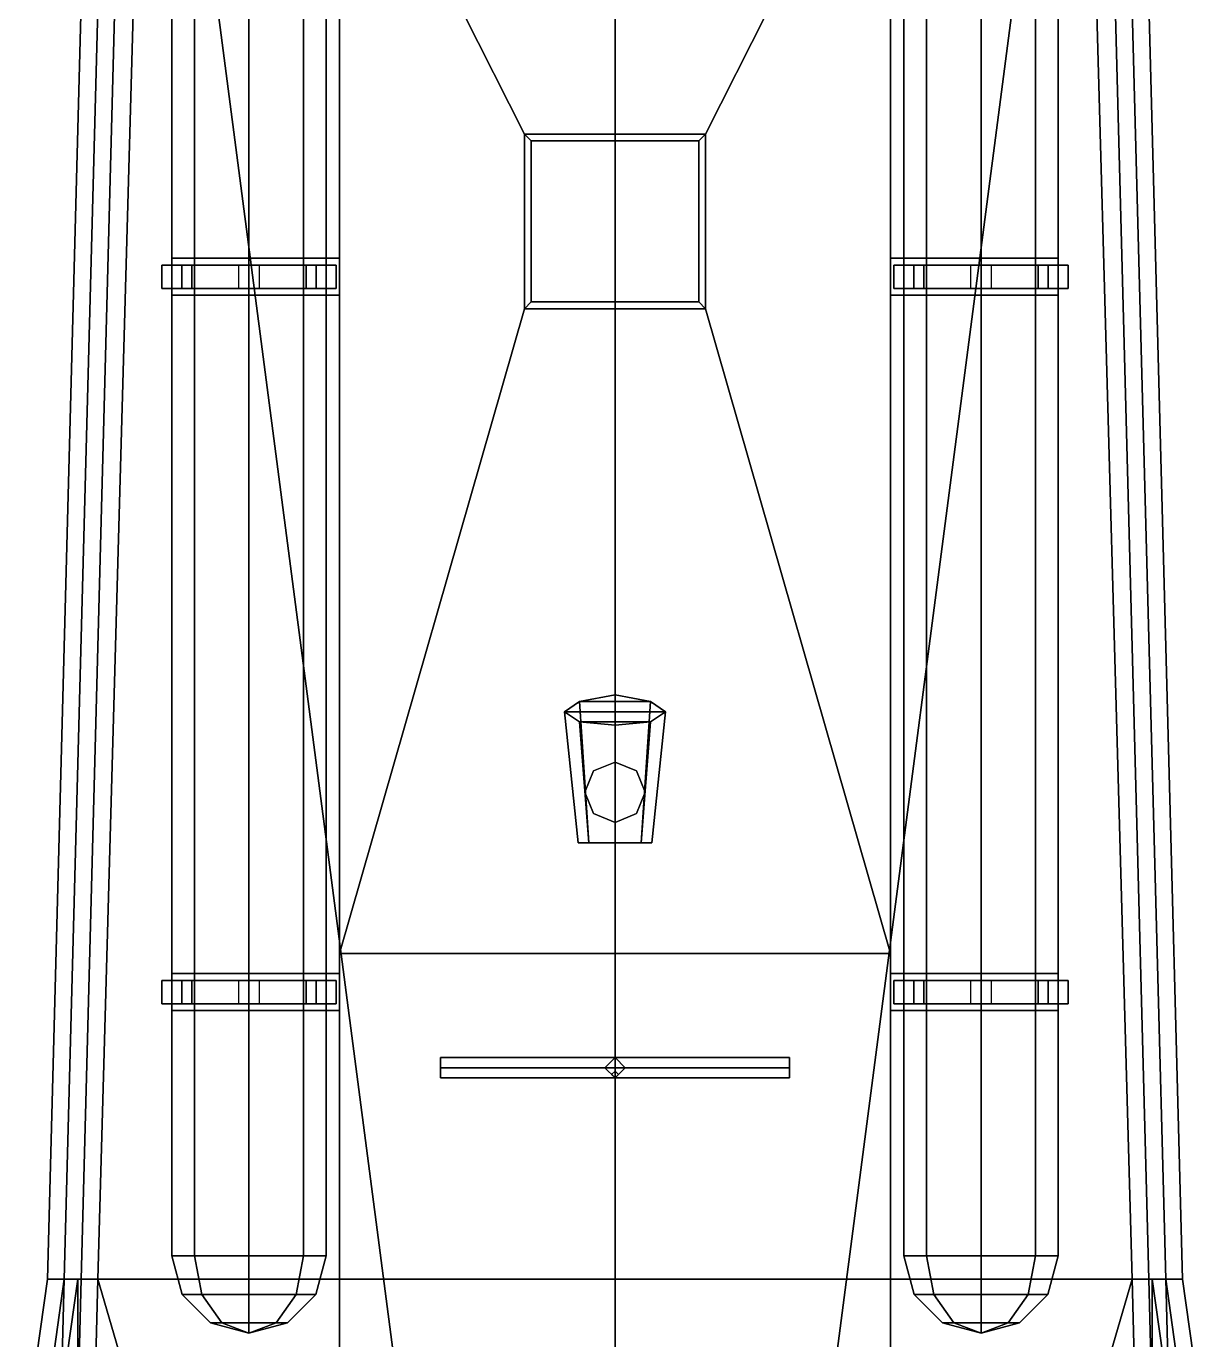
# Model space of a CAD drawing. Header units: millimetres. Extents: x -1.8 to 1.8, y -7.4 to 10.2.
# Drawn here: x -1.753 to 1.753, y -0.52 to 3.391 of the extents above; entities that cross this region are included whole.
import ezdxf

# ---------------------------------------------------------------- set-up
doc = ezdxf.new("R2010")
doc.units = ezdxf.units.MM
for name, color, linetype in [('deck', 2, 'Continuous'), ('superstructure', 3, 'Continuous'), ('torpedo', 1, 'Continuous')]:
    doc.layers.add(name, color=color, linetype=linetype)

msp = doc.modelspace()

# ---------------------------------------------------------------- linework, layer by layer
for points in [[(-1.45, 6.85, 0.6), (-1.64, -0.34, 0.65), (-1.69, -0.34, 0.68), (-1.5, 6.85, 0.63)], [(-1.5, 6.85, 0.63), (-1.69, -0.34, 0.68), (-1.69, -0.34, 0.71), (-1.5, 6.85, 0.66)], [(-1.5, 6.85, 0.66), (-1.69, -0.34, 0.71), (-1.64, -0.34, 0.74), (-1.45, 6.85, 0.69)], [(-1.4, 6.85), (-1.59, -0.34), (-1.64, -0.34, 0.65), (-1.45, 6.85, 0.6)], [(-1.39, 5.03, -0.35), (-1.54, -0.34, -0.31), (-1.59, -0.34), (-1.4, 6.85)], [(0, 6.85, -0.4), (0, -5.62, -0.63), (0, -5.62, -0.63), (-1.39, 5.03, -0.35)], [(0, -5.62, -0.63), (0, -5.62, -0.63), (0, 6.85, -0.4), (1.39, 5.03, -0.35)], [(1.59, -0.34), (1.54, -0.34, -0.31), (1.39, 5.03, -0.35), (1.4, 6.85)], [(1.64, -0.34, 0.65), (1.59, -0.34), (1.4, 6.85), (1.45, 6.85, 0.6)], [(1.69, -0.34, 0.68), (1.64, -0.34, 0.65), (1.45, 6.85, 0.6), (1.5, 6.85, 0.63)], [(1.64, -0.34, 0.74), (1.69, -0.34, 0.71), (1.5, 6.85, 0.66), (1.45, 6.85, 0.69)], [(1.69, -0.34, 0.71), (1.69, -0.34, 0.68), (1.5, 6.85, 0.63), (1.5, 6.85, 0.66)], [(-1.39, 5.03, -0.35), (0, -5.62, -0.63), (0, -5.62, -0.63), (-1.54, -0.34, -0.31)], [(0, -5.62, -0.63), (0, -5.62, -0.63), (1.39, 5.03, -0.35), (1.54, -0.34, -0.31)], [(-1.69, -0.34, 0.71), (-1.7533, -0.79, 0.82), (-1.7033, -0.79, 0.85), (-1.64, -0.34, 0.74)], [(-1.69, -0.34, 0.68), (-1.7533, -0.79, 0.79), (-1.7533, -0.79, 0.82), (-1.69, -0.34, 0.71)], [(-1.64, -0.34, 0.65), (-1.7033, -0.79, 0.76), (-1.7533, -0.79, 0.79), (-1.69, -0.34, 0.68)], [(-1.64, -0.34, 0.65), (-1.66, -1.12, 0.65), (-1.66, -1.12, 0.65), (-1.7033, -0.79, 0.76)], [(-1.7033, -0.79, 0.85), (-1.6633, -0.79, 0.85), (-1.6, -0.34, 0.74), (-1.64, -0.34, 0.74)], [(-1.6633, -0.79, 0.85), (-1.6, -1.12, 0.74), (-1.6, -0.34, 0.74)], [(-1.64, -0.34, 0.65), (-1.59, -0.34), (-1.61, -1.12), (-1.66, -1.12, 0.65)], [(-1.59, -0.34), (-1.54, -0.34, -0.31), (-1.56, -1.12, -0.3), (-1.61, -1.12)], [(-1.54, -0.34, -0.31), (0, -5.62, -0.63), (0, -5.62, -0.63), (-1.56, -1.12, -0.3)], [(0, -5.62, -0.63), (0, -5.62, -0.63), (1.54, -0.34, -0.31), (1.56, -1.12, -0.3)], [(1.56, -1.12, -0.3), (1.54, -0.34, -0.31), (1.59, -0.34), (1.61, -1.12)], [(1.61, -1.12), (1.59, -0.34), (1.64, -0.34, 0.65), (1.66, -1.12, 0.65)], [(1.6633, -0.79, 0.85), (1.7033, -0.79, 0.85), (1.64, -0.34, 0.74), (1.6, -0.34, 0.74)], [(1.6, -1.12, 0.74), (1.6633, -0.79, 0.85), (1.6, -0.34, 0.74)], [(1.66, -1.12, 0.65), (1.66, -1.12, 0.65), (1.64, -0.34, 0.65), (1.7033, -0.79, 0.76)], [(1.7033, -0.79, 0.85), (1.7533, -0.79, 0.82), (1.69, -0.34, 0.71), (1.64, -0.34, 0.74)], [(1.7533, -0.79, 0.79), (1.7033, -0.79, 0.76), (1.64, -0.34, 0.65), (1.69, -0.34, 0.68)], [(1.7533, -0.79, 0.82), (1.7533, -0.79, 0.79), (1.69, -0.34, 0.68), (1.69, -0.34, 0.71)]]:
    msp.add_3dface(points)
at = {"layer": 'deck'}
for points in [[(-0.82, -0.34, 0.74), (-0.82, 4.16, 0.71), (-1.45, 6.85, 0.69), (-1.64, -0.34, 0.74)], [(1.64, -0.34, 0.74), (1.45, 6.85, 0.69), (0.82, 4.16, 0.71), (0.82, -0.34, 0.74)], [(-0.82, -0.8781, 0.74), (-0.82, -0.34, 0.74), (-1.6, -0.34, 0.74), (-1.6, -1.12, 0.74)], [(1.6, -1.12, 0.74), (1.6, -0.34, 0.74), (0.82, -0.34, 0.74), (0.82, -0.8781, 0.74)]]:
    msp.add_3dface(points, dxfattribs=at)
at = {"layer": 'superstructure'}
for points in [[(-0.82, 4.16, 0.71), (-0.82, -0.34, 0.74), (-0.82, 0.63, 0.97), (-0.82, 4.16, 0.97)], [(-0.82, 4.16, 0.97), (-0.27, 3.07, 0.97), (0.27, 3.07, 0.97), (0.82, 4.16, 0.97)], [(-0.82, 4.16, 0.97), (-0.82, 0.63, 0.97), (-0.27, 2.55, 0.97), (-0.27, 3.07, 0.97)], [(0.27, 3.07, 0.97), (0.27, 2.55, 0.97), (0.82, 0.63, 0.97), (0.82, 4.16, 0.97)], [(0.82, 0.63, 0.97), (0.82, -0.34, 0.74), (0.82, 4.16, 0.71), (0.82, 4.16, 0.97)], [(-0.27, 3.07, 0.97), (-0.27, 2.55, 0.97), (-0.25, 2.57, 0.99), (-0.25, 3.05, 0.99)], [(0.25, 3.05, 0.99), (0.27, 3.07, 0.97), (-0.27, 3.07, 0.97), (-0.25, 3.05, 0.99)], [(0.25, 2.57, 0.99), (0.27, 2.55, 0.97), (0.27, 3.07, 0.97), (0.25, 3.05, 0.99)], [(-0.25, 3.05, 0.99), (-0.25, 2.57, 0.99), (0.25, 2.57, 0.99), (0.25, 3.05, 0.99)], [(-0.82, 2.7, 0.86), (-0.82, 2.7, 0.71), (-1.32, 2.7, 0.71), (-1.32, 2.7, 0.86)], [(-1.32, 2.7, 0.86), (-1.32, 2.7, 0.71), (-1.32, 2.59, 0.71), (-1.32, 2.59, 0.86)], [(-0.82, 2.59, 0.86), (-0.82, 2.7, 0.86), (-1.32, 2.7, 0.86), (-1.32, 2.59, 0.86)], [(0.82, 2.7, 0.86), (0.82, 2.59, 0.86), (1.32, 2.59, 0.86), (1.32, 2.7, 0.86)], [(1.32, 2.7, 0.86), (1.32, 2.7, 0.71), (0.82, 2.7, 0.71), (0.82, 2.7, 0.86)], [(1.32, 2.59, 0.86), (1.32, 2.59, 0.71), (1.32, 2.7, 0.71), (1.32, 2.7, 0.86)], [(-1.32, 2.68, 1.09), (-1.26, 2.68, 0.93), (-1.32, 2.68, 0.93), (-1.35, 2.68, 1.09)], [(-1.35, 2.68, 1.09), (-1.32, 2.68, 0.93), (-1.32, 2.61, 0.93), (-1.35, 2.61, 1.09)], [(-1.29, 2.68, 1.26), (-1.35, 2.68, 1.09), (-1.35, 2.61, 1.09), (-1.29, 2.61, 1.26)], [(-1.26, 2.68, 1.26), (-1.32, 2.68, 1.09), (-1.35, 2.68, 1.09), (-1.29, 2.68, 1.26)], [(-1.26, 2.61, 0.93), (-1.26, 2.68, 0.93), (-1.32, 2.68, 1.09), (-1.32, 2.61, 1.09)], [(-1.32, 2.68, 0.93), (-1.32, 2.68, 0.86), (-1.32, 2.61, 0.86), (-1.32, 2.61, 0.93)], [(-1.26, 2.68, 0.93), (-1.12, 2.68, 0.86), (-1.32, 2.68, 0.86), (-1.32, 2.68, 0.93)], [(-1.32, 2.61, 1.09), (-1.32, 2.68, 1.09), (-1.26, 2.68, 1.26), (-1.26, 2.61, 1.26)], [(-1.09, 2.68, 1.32), (-1.26, 2.68, 1.26), (-1.29, 2.68, 1.26), (-1.09, 2.68, 1.35)], [(-1.09, 2.68, 1.35), (-1.29, 2.68, 1.26), (-1.29, 2.61, 1.26), (-1.09, 2.61, 1.35)], [(-1.12, 2.61, 0.86), (-1.12, 2.68, 0.86), (-1.26, 2.68, 0.93), (-1.26, 2.61, 0.93)], [(-1.26, 2.61, 1.26), (-1.26, 2.68, 1.26), (-1.09, 2.68, 1.32), (-1.09, 2.61, 1.32)], [(-1.09, 2.61, 1.35), (-0.89, 2.61, 1.26), (-0.89, 2.68, 1.26), (-1.09, 2.68, 1.35)], [(-1.09, 2.68, 1.35), (-0.89, 2.68, 1.26), (-0.92, 2.68, 1.26), (-1.09, 2.68, 1.32)], [(-0.92, 2.68, 1.26), (-0.92, 2.61, 1.26), (-1.09, 2.61, 1.32), (-1.09, 2.68, 1.32)], [(-1.06, 2.68, 0.86), (-1.06, 2.61, 0.86), (-0.92, 2.61, 0.93), (-0.92, 2.68, 0.93)], [(-0.86, 2.68, 0.93), (-0.86, 2.68, 0.86), (-1.06, 2.68, 0.86), (-0.92, 2.68, 0.93)], [(-0.92, 2.68, 0.93), (-0.92, 2.61, 0.93), (-0.86, 2.61, 1.09), (-0.86, 2.68, 1.09)], [(-0.83, 2.68, 1.09), (-0.86, 2.68, 0.93), (-0.92, 2.68, 0.93), (-0.86, 2.68, 1.09)], [(-0.86, 2.68, 1.09), (-0.86, 2.61, 1.09), (-0.92, 2.61, 1.26), (-0.92, 2.68, 1.26)], [(-0.89, 2.68, 1.26), (-0.83, 2.68, 1.09), (-0.86, 2.68, 1.09), (-0.92, 2.68, 1.26)], [(-0.89, 2.61, 1.26), (-0.83, 2.61, 1.09), (-0.83, 2.68, 1.09), (-0.89, 2.68, 1.26)], [(-0.83, 2.61, 1.09), (-0.86, 2.61, 0.93), (-0.86, 2.68, 0.93), (-0.83, 2.68, 1.09)], [(-0.86, 2.61, 0.93), (-0.86, 2.61, 0.86), (-0.86, 2.68, 0.86), (-0.86, 2.68, 0.93)], [(0.86, 2.68, 1.09), (0.92, 2.68, 0.93), (0.86, 2.68, 0.93), (0.83, 2.68, 1.09)], [(0.83, 2.68, 1.09), (0.86, 2.68, 0.93), (0.86, 2.61, 0.93), (0.83, 2.61, 1.09)], [(0.89, 2.68, 1.26), (0.83, 2.68, 1.09), (0.83, 2.61, 1.09), (0.89, 2.61, 1.26)], [(0.92, 2.68, 1.26), (0.86, 2.68, 1.09), (0.83, 2.68, 1.09), (0.89, 2.68, 1.26)], [(0.92, 2.61, 0.93), (0.92, 2.68, 0.93), (0.86, 2.68, 1.09), (0.86, 2.61, 1.09)], [(0.86, 2.68, 0.93), (0.86, 2.68, 0.86), (0.86, 2.61, 0.86), (0.86, 2.61, 0.93)], [(0.92, 2.68, 0.93), (1.06, 2.68, 0.86), (0.86, 2.68, 0.86), (0.86, 2.68, 0.93)], [(0.86, 2.61, 1.09), (0.86, 2.68, 1.09), (0.92, 2.68, 1.26), (0.92, 2.61, 1.26)], [(1.09, 2.68, 1.32), (0.92, 2.68, 1.26), (0.89, 2.68, 1.26), (1.09, 2.68, 1.35)], [(1.09, 2.68, 1.35), (0.89, 2.68, 1.26), (0.89, 2.61, 1.26), (1.09, 2.61, 1.35)], [(1.06, 2.61, 0.86), (1.06, 2.68, 0.86), (0.92, 2.68, 0.93), (0.92, 2.61, 0.93)], [(0.92, 2.61, 1.26), (0.92, 2.68, 1.26), (1.09, 2.68, 1.32), (1.09, 2.61, 1.32)], [(1.09, 2.68, 1.35), (1.29, 2.68, 1.26), (1.26, 2.68, 1.26), (1.09, 2.68, 1.32)], [(1.09, 2.61, 1.35), (1.29, 2.61, 1.26), (1.29, 2.68, 1.26), (1.09, 2.68, 1.35)], [(1.26, 2.68, 1.26), (1.26, 2.61, 1.26), (1.09, 2.61, 1.32), (1.09, 2.68, 1.32)], [(1.32, 2.68, 0.93), (1.32, 2.68, 0.86), (1.12, 2.68, 0.86), (1.26, 2.68, 0.93)], [(1.12, 2.68, 0.86), (1.12, 2.61, 0.86), (1.26, 2.61, 0.93), (1.26, 2.68, 0.93)], [(1.35, 2.68, 1.09), (1.32, 2.68, 0.93), (1.26, 2.68, 0.93), (1.32, 2.68, 1.09)], [(1.26, 2.68, 0.93), (1.26, 2.61, 0.93), (1.32, 2.61, 1.09), (1.32, 2.68, 1.09)], [(1.29, 2.68, 1.26), (1.35, 2.68, 1.09), (1.32, 2.68, 1.09), (1.26, 2.68, 1.26)], [(1.32, 2.68, 1.09), (1.32, 2.61, 1.09), (1.26, 2.61, 1.26), (1.26, 2.68, 1.26)], [(1.29, 2.61, 1.26), (1.35, 2.61, 1.09), (1.35, 2.68, 1.09), (1.29, 2.68, 1.26)], [(1.32, 2.61, 0.93), (1.32, 2.61, 0.86), (1.32, 2.68, 0.86), (1.32, 2.68, 0.93)], [(1.35, 2.61, 1.09), (1.32, 2.61, 0.93), (1.32, 2.68, 0.93), (1.35, 2.68, 1.09)], [(-1.35, 2.61, 1.09), (-1.32, 2.61, 0.93), (-1.26, 2.61, 0.93), (-1.32, 2.61, 1.09)], [(-1.29, 2.61, 1.26), (-1.35, 2.61, 1.09), (-1.32, 2.61, 1.09), (-1.26, 2.61, 1.26)], [(-1.32, 2.61, 0.93), (-1.32, 2.61, 0.86), (-1.12, 2.61, 0.86), (-1.26, 2.61, 0.93)], [(-1.32, 2.59, 0.86), (-1.32, 2.59, 0.71), (-0.82, 2.59, 0.71), (-0.82, 2.59, 0.86)], [(-1.09, 2.61, 1.35), (-1.29, 2.61, 1.26), (-1.26, 2.61, 1.26), (-1.09, 2.61, 1.32)], [(-1.09, 2.61, 1.32), (-0.92, 2.61, 1.26), (-0.89, 2.61, 1.26), (-1.09, 2.61, 1.35)], [(-0.92, 2.61, 0.93), (-1.06, 2.61, 0.86), (-0.86, 2.61, 0.86), (-0.86, 2.61, 0.93)], [(-0.86, 2.61, 1.09), (-0.92, 2.61, 0.93), (-0.86, 2.61, 0.93), (-0.83, 2.61, 1.09)], [(-0.92, 2.61, 1.26), (-0.86, 2.61, 1.09), (-0.83, 2.61, 1.09), (-0.89, 2.61, 1.26)], [(0.82, 2.59, 0.86), (0.82, 2.59, 0.71), (1.32, 2.59, 0.71), (1.32, 2.59, 0.86)], [(0.83, 2.61, 1.09), (0.86, 2.61, 0.93), (0.92, 2.61, 0.93), (0.86, 2.61, 1.09)], [(0.89, 2.61, 1.26), (0.83, 2.61, 1.09), (0.86, 2.61, 1.09), (0.92, 2.61, 1.26)], [(0.86, 2.61, 0.93), (0.86, 2.61, 0.86), (1.06, 2.61, 0.86), (0.92, 2.61, 0.93)], [(1.09, 2.61, 1.35), (0.89, 2.61, 1.26), (0.92, 2.61, 1.26), (1.09, 2.61, 1.32)], [(1.09, 2.61, 1.32), (1.26, 2.61, 1.26), (1.29, 2.61, 1.26), (1.09, 2.61, 1.35)], [(1.26, 2.61, 0.93), (1.12, 2.61, 0.86), (1.32, 2.61, 0.86), (1.32, 2.61, 0.93)], [(1.32, 2.61, 1.09), (1.26, 2.61, 0.93), (1.32, 2.61, 0.93), (1.35, 2.61, 1.09)], [(1.26, 2.61, 1.26), (1.32, 2.61, 1.09), (1.35, 2.61, 1.09), (1.29, 2.61, 1.26)], [(-0.27, 2.55, 0.97), (-0.82, 0.63, 0.97), (0.82, 0.63, 0.97), (0.27, 2.55, 0.97)], [(-0.25, 2.57, 0.99), (-0.27, 2.55, 0.97), (0.27, 2.55, 0.97), (0.25, 2.57, 0.99)], [(-0.11, 0.96, 1.49), (-0.0778, 0.96, 1.5678), (-0.1061, 1.38, 1.5961), (-0.15, 1.35, 1.49)], [(0.1061, 1.38, 1.5961), (0.15, 1.35, 1.49), (-0.15, 1.35, 1.49), (-0.1061, 1.38, 1.5961)], [(-0.0778, 0.96, 1.5678), (0, 0.96, 1.6), (0, 1.4, 1.64), (-0.1061, 1.38, 1.5961)], [(0, 1.4, 1.64), (0.1061, 1.38, 1.5961), (-0.1061, 1.38, 1.5961), (0, 1.4, 1.64)], [(0, 0.96, 1.6), (0.0778, 0.96, 1.5678), (0.1061, 1.38, 1.5961), (0, 1.4, 1.64)], [(0.0778, 0.96, 1.5678), (0.11, 0.96, 1.49), (0.15, 1.35, 1.49), (0.1061, 1.38, 1.5961)], [(-0.0778, 0.96, 1.4122), (-0.11, 0.96, 1.49), (-0.15, 1.35, 1.49), (-0.1061, 1.32, 1.3839)], [(0.15, 1.35, 1.49), (0.1061, 1.32, 1.3839), (-0.1061, 1.32, 1.3839), (-0.15, 1.35, 1.49)], [(0.11, 0.96, 1.49), (0.0778, 0.96, 1.4122), (0.1061, 1.32, 1.3839), (0.15, 1.35, 1.49)], [(0, 0.96, 1.38), (-0.0778, 0.96, 1.4122), (-0.1061, 1.32, 1.3839), (0, 1.31, 1.34)], [(0.1061, 1.32, 1.3839), (0, 1.31, 1.34), (-0.1061, 1.32, 1.3839)], [(0.0778, 0.96, 1.4122), (0, 0.96, 1.38), (0, 1.31, 1.34), (0.1061, 1.32, 1.3839)], [(-0.0636, 1.1736, 0.97), (-0.09, 1.11, 0.97), (-0.09, 1.11, 1.41), (-0.0636, 1.1736, 1.39)], [(0, 1.2, 0.97), (-0.0636, 1.1736, 0.97), (-0.0636, 1.1736, 1.39), (0, 1.2, 1.3533)], [(0.0636, 1.1736, 0.97), (0, 1.2, 0.97), (0, 1.2, 1.3533), (0.0636, 1.1736, 1.39)], [(0.09, 1.11, 0.97), (0.0636, 1.1736, 0.97), (0.0636, 1.1736, 1.39), (0.09, 1.11, 1.41)], [(-0.09, 1.11, 0.97), (-0.0636, 1.0464, 0.97), (-0.0636, 1.0464, 1.4), (-0.09, 1.11, 1.41)], [(0.0636, 1.0464, 0.97), (0.09, 1.11, 0.97), (0.09, 1.11, 1.41), (0.0636, 1.0464, 1.4)], [(-0.0636, 1.0464, 0.97), (0, 1.02, 0.97), (0, 1.02, 1.3733), (-0.0636, 1.0464, 1.4)], [(0, 1.02, 0.97), (0.0636, 1.0464, 0.97), (0.0636, 1.0464, 1.4), (0, 1.02, 1.3733)], [(-0.11, 0.96, 1.49), (0.0778, 0.96, 1.5678), (0, 0.96, 1.6), (-0.0778, 0.96, 1.5678)], [(-0.0778, 0.96, 1.4122), (0.11, 0.96, 1.49), (0.0778, 0.96, 1.5678), (-0.11, 0.96, 1.49)], [(0, 0.96, 1.38), (0.0778, 0.96, 1.4122), (0.11, 0.96, 1.49), (-0.0778, 0.96, 1.4122)], [(-0.82, 0.63, 0.97), (-0.82, -0.34, 0.74), (-0.82, -0.34, 1.67), (-0.82, 0.63, 1.67)], [(-0.82, 0.63, 1.67), (-0.82, -0.34, 1.67), (0.82, -0.34, 1.67), (0.82, 0.63, 1.67)], [(0.82, 0.63, 1.67), (0.82, 0.63, 0.97), (-0.82, 0.63, 0.97), (-0.82, 0.63, 1.67)], [(0.82, -0.34, 1.67), (0.82, -0.34, 0.74), (0.82, 0.63, 0.97), (0.82, 0.63, 1.67)], [(-1.32, 0.55, 1.09), (-1.26, 0.55, 0.93), (-1.32, 0.55, 0.93), (-1.35, 0.55, 1.09)], [(-1.35, 0.55, 1.09), (-1.32, 0.55, 0.93), (-1.32, 0.48, 0.93), (-1.35, 0.48, 1.09)], [(-1.29, 0.55, 1.26), (-1.35, 0.55, 1.09), (-1.35, 0.48, 1.09), (-1.29, 0.48, 1.26)], [(-1.26, 0.55, 1.26), (-1.32, 0.55, 1.09), (-1.35, 0.55, 1.09), (-1.29, 0.55, 1.26)], [(-0.82, 0.57, 0.86), (-0.82, 0.57, 0.73), (-1.32, 0.57, 0.73), (-1.32, 0.57, 0.86)], [(-1.32, 0.57, 0.86), (-1.32, 0.57, 0.73), (-1.32, 0.46, 0.73), (-1.32, 0.46, 0.86)], [(-0.82, 0.46, 0.86), (-0.82, 0.57, 0.86), (-1.32, 0.57, 0.86), (-1.32, 0.46, 0.86)], [(-1.26, 0.48, 0.93), (-1.26, 0.55, 0.93), (-1.32, 0.55, 1.09), (-1.32, 0.48, 1.09)], [(-1.32, 0.55, 0.93), (-1.32, 0.55, 0.86), (-1.32, 0.48, 0.86), (-1.32, 0.48, 0.93)], [(-1.26, 0.55, 0.93), (-1.12, 0.55, 0.86), (-1.32, 0.55, 0.86), (-1.32, 0.55, 0.93)], [(-1.32, 0.48, 1.09), (-1.32, 0.55, 1.09), (-1.26, 0.55, 1.26), (-1.26, 0.48, 1.26)], [(-1.09, 0.55, 1.32), (-1.26, 0.55, 1.26), (-1.29, 0.55, 1.26), (-1.09, 0.55, 1.35)], [(-1.09, 0.55, 1.35), (-1.29, 0.55, 1.26), (-1.29, 0.48, 1.26), (-1.09, 0.48, 1.35)], [(-1.12, 0.48, 0.86), (-1.12, 0.55, 0.86), (-1.26, 0.55, 0.93), (-1.26, 0.48, 0.93)], [(-1.26, 0.48, 1.26), (-1.26, 0.55, 1.26), (-1.09, 0.55, 1.32), (-1.09, 0.48, 1.32)], [(-1.09, 0.48, 1.35), (-0.89, 0.48, 1.26), (-0.89, 0.55, 1.26), (-1.09, 0.55, 1.35)], [(-1.09, 0.55, 1.35), (-0.89, 0.55, 1.26), (-0.92, 0.55, 1.26), (-1.09, 0.55, 1.32)], [(-0.92, 0.55, 1.26), (-0.92, 0.48, 1.26), (-1.09, 0.48, 1.32), (-1.09, 0.55, 1.32)], [(-1.06, 0.55, 0.86), (-1.06, 0.48, 0.86), (-0.92, 0.48, 0.93), (-0.92, 0.55, 0.93)], [(-0.86, 0.55, 0.93), (-0.86, 0.55, 0.86), (-1.06, 0.55, 0.86), (-0.92, 0.55, 0.93)], [(-0.92, 0.55, 0.93), (-0.92, 0.48, 0.93), (-0.86, 0.48, 1.09), (-0.86, 0.55, 1.09)], [(-0.83, 0.55, 1.09), (-0.86, 0.55, 0.93), (-0.92, 0.55, 0.93), (-0.86, 0.55, 1.09)], [(-0.86, 0.55, 1.09), (-0.86, 0.48, 1.09), (-0.92, 0.48, 1.26), (-0.92, 0.55, 1.26)], [(-0.89, 0.55, 1.26), (-0.83, 0.55, 1.09), (-0.86, 0.55, 1.09), (-0.92, 0.55, 1.26)], [(-0.89, 0.48, 1.26), (-0.83, 0.48, 1.09), (-0.83, 0.55, 1.09), (-0.89, 0.55, 1.26)], [(-0.83, 0.48, 1.09), (-0.86, 0.48, 0.93), (-0.86, 0.55, 0.93), (-0.83, 0.55, 1.09)], [(-0.86, 0.48, 0.93), (-0.86, 0.48, 0.86), (-0.86, 0.55, 0.86), (-0.86, 0.55, 0.93)], [(1.32, 0.57, 0.86), (1.32, 0.57, 0.73), (0.82, 0.57, 0.73), (0.82, 0.57, 0.86)], [(0.82, 0.57, 0.86), (0.82, 0.46, 0.86), (1.32, 0.46, 0.86), (1.32, 0.57, 0.86)], [(0.83, 0.55, 1.09), (0.86, 0.55, 0.93), (0.86, 0.48, 0.93), (0.83, 0.48, 1.09)], [(0.86, 0.55, 1.09), (0.92, 0.55, 0.93), (0.86, 0.55, 0.93), (0.83, 0.55, 1.09)], [(0.92, 0.55, 1.26), (0.86, 0.55, 1.09), (0.83, 0.55, 1.09), (0.89, 0.55, 1.26)], [(0.89, 0.55, 1.26), (0.83, 0.55, 1.09), (0.83, 0.48, 1.09), (0.89, 0.48, 1.26)], [(0.92, 0.48, 0.93), (0.92, 0.55, 0.93), (0.86, 0.55, 1.09), (0.86, 0.48, 1.09)], [(0.92, 0.55, 0.93), (1.06, 0.55, 0.86), (0.86, 0.55, 0.86), (0.86, 0.55, 0.93)], [(0.86, 0.55, 0.93), (0.86, 0.55, 0.86), (0.86, 0.48, 0.86), (0.86, 0.48, 0.93)], [(0.86, 0.48, 1.09), (0.86, 0.55, 1.09), (0.92, 0.55, 1.26), (0.92, 0.48, 1.26)], [(1.09, 0.55, 1.32), (0.92, 0.55, 1.26), (0.89, 0.55, 1.26), (1.09, 0.55, 1.35)], [(1.09, 0.55, 1.35), (0.89, 0.55, 1.26), (0.89, 0.48, 1.26), (1.09, 0.48, 1.35)], [(1.06, 0.48, 0.86), (1.06, 0.55, 0.86), (0.92, 0.55, 0.93), (0.92, 0.48, 0.93)], [(0.92, 0.48, 1.26), (0.92, 0.55, 1.26), (1.09, 0.55, 1.32), (1.09, 0.48, 1.32)], [(1.09, 0.48, 1.35), (1.29, 0.48, 1.26), (1.29, 0.55, 1.26), (1.09, 0.55, 1.35)], [(1.09, 0.55, 1.35), (1.29, 0.55, 1.26), (1.26, 0.55, 1.26), (1.09, 0.55, 1.32)], [(1.26, 0.55, 1.26), (1.26, 0.48, 1.26), (1.09, 0.48, 1.32), (1.09, 0.55, 1.32)], [(1.32, 0.55, 0.93), (1.32, 0.55, 0.86), (1.12, 0.55, 0.86), (1.26, 0.55, 0.93)], [(1.12, 0.55, 0.86), (1.12, 0.48, 0.86), (1.26, 0.48, 0.93), (1.26, 0.55, 0.93)], [(1.35, 0.55, 1.09), (1.32, 0.55, 0.93), (1.26, 0.55, 0.93), (1.32, 0.55, 1.09)], [(1.26, 0.55, 0.93), (1.26, 0.48, 0.93), (1.32, 0.48, 1.09), (1.32, 0.55, 1.09)], [(1.29, 0.55, 1.26), (1.35, 0.55, 1.09), (1.32, 0.55, 1.09), (1.26, 0.55, 1.26)], [(1.32, 0.55, 1.09), (1.32, 0.48, 1.09), (1.26, 0.48, 1.26), (1.26, 0.55, 1.26)], [(1.29, 0.48, 1.26), (1.35, 0.48, 1.09), (1.35, 0.55, 1.09), (1.29, 0.55, 1.26)], [(1.32, 0.46, 0.86), (1.32, 0.46, 0.73), (1.32, 0.57, 0.73), (1.32, 0.57, 0.86)], [(1.35, 0.48, 1.09), (1.32, 0.48, 0.93), (1.32, 0.55, 0.93), (1.35, 0.55, 1.09)], [(1.32, 0.48, 0.93), (1.32, 0.48, 0.86), (1.32, 0.55, 0.86), (1.32, 0.55, 0.93)], [(-1.35, 0.48, 1.09), (-1.32, 0.48, 0.93), (-1.26, 0.48, 0.93), (-1.32, 0.48, 1.09)], [(-1.29, 0.48, 1.26), (-1.35, 0.48, 1.09), (-1.32, 0.48, 1.09), (-1.26, 0.48, 1.26)], [(-1.32, 0.48, 0.93), (-1.32, 0.48, 0.86), (-1.12, 0.48, 0.86), (-1.26, 0.48, 0.93)], [(-1.09, 0.48, 1.35), (-1.29, 0.48, 1.26), (-1.26, 0.48, 1.26), (-1.09, 0.48, 1.32)], [(-1.09, 0.48, 1.32), (-0.92, 0.48, 1.26), (-0.89, 0.48, 1.26), (-1.09, 0.48, 1.35)], [(-0.92, 0.48, 0.93), (-1.06, 0.48, 0.86), (-0.86, 0.48, 0.86), (-0.86, 0.48, 0.93)], [(-0.86, 0.48, 1.09), (-0.92, 0.48, 0.93), (-0.86, 0.48, 0.93), (-0.83, 0.48, 1.09)], [(-0.92, 0.48, 1.26), (-0.86, 0.48, 1.09), (-0.83, 0.48, 1.09), (-0.89, 0.48, 1.26)], [(0.83, 0.48, 1.09), (0.86, 0.48, 0.93), (0.92, 0.48, 0.93), (0.86, 0.48, 1.09)], [(0.89, 0.48, 1.26), (0.83, 0.48, 1.09), (0.86, 0.48, 1.09), (0.92, 0.48, 1.26)], [(0.86, 0.48, 0.93), (0.86, 0.48, 0.86), (1.06, 0.48, 0.86), (0.92, 0.48, 0.93)], [(1.09, 0.48, 1.35), (0.89, 0.48, 1.26), (0.92, 0.48, 1.26), (1.09, 0.48, 1.32)], [(1.09, 0.48, 1.32), (1.26, 0.48, 1.26), (1.29, 0.48, 1.26), (1.09, 0.48, 1.35)], [(1.26, 0.48, 0.93), (1.12, 0.48, 0.86), (1.32, 0.48, 0.86), (1.32, 0.48, 0.93)], [(1.32, 0.48, 1.09), (1.26, 0.48, 0.93), (1.32, 0.48, 0.93), (1.35, 0.48, 1.09)], [(1.26, 0.48, 1.26), (1.32, 0.48, 1.09), (1.35, 0.48, 1.09), (1.29, 0.48, 1.26)], [(-1.32, 0.46, 0.86), (-1.32, 0.46, 0.73), (-0.82, 0.46, 0.73), (-0.82, 0.46, 0.86)], [(0.82, 0.46, 0.86), (0.82, 0.46, 0.73), (1.32, 0.46, 0.73), (1.32, 0.46, 0.86)], [(0.52, 0.29, 3.53), (0.52, 0.32, 3.5), (-0.52, 0.32, 3.5), (-0.52, 0.29, 3.53)], [(0.52, 0.32, 3.5), (0.52, 0.29, 3.47), (-0.52, 0.29, 3.47), (-0.52, 0.32, 3.5)], [(-0.52, 0.29, 3.53), (-0.52, 0.32, 3.5), (-0.52, 0.29, 3.47), (-0.52, 0.26, 3.5)], [(0, 0.32, 1.67), (-0.03, 0.29, 1.67), (-0.03, 0.29, 3.96), (0, 0.32, 3.96)], [(0, 0.32, 3.96), (-0.03, 0.29, 3.96), (0, 0.26, 3.96), (0.03, 0.29, 3.96)], [(0.03, 0.29, 1.67), (0, 0.32, 1.67), (0, 0.32, 3.96), (0.03, 0.29, 3.96)], [(0.52, 0.26, 3.5), (0.52, 0.29, 3.47), (0.52, 0.32, 3.5), (0.52, 0.29, 3.53)], [(0.52, 0.26, 3.5), (0.52, 0.29, 3.53), (-0.52, 0.29, 3.53), (-0.52, 0.26, 3.5)], [(0.52, 0.29, 3.47), (0.52, 0.26, 3.5), (-0.52, 0.26, 3.5), (-0.52, 0.29, 3.47)], [(-0.03, 0.29, 1.67), (0, 0.26, 1.67), (0, 0.26, 3.96), (-0.03, 0.29, 3.96)], [(0, 0.28, 3.96), (-0.01, 0.27, 3.96), (-0.01, 0.27, 4.62), (0, 0.28, 4.62)], [(0, 0.28, 4.62), (-0.01, 0.27, 4.62), (0, 0.26, 4.62), (0.01, 0.27, 4.62)], [(0, 0.26, 1.67), (0.03, 0.29, 1.67), (0.03, 0.29, 3.96), (0, 0.26, 3.96)], [(0.01, 0.27, 3.96), (0, 0.28, 3.96), (0, 0.28, 4.62), (0.01, 0.27, 4.62)], [(-0.01, 0.27, 3.96), (0, 0.26, 3.96), (0, 0.26, 4.62), (-0.01, 0.27, 4.62)], [(0, 0.26, 3.96), (0.01, 0.27, 3.96), (0.01, 0.27, 4.62), (0, 0.26, 4.62)], [(-0.82, -0.34, 0.74), (-0.82, -0.8781, 0.74), (-0.82, -0.8781, 1.67), (-0.82, -0.34, 1.67)], [(-0.82, -0.34, 1.67), (-0.82, -0.8781, 1.67), (0.82, -0.8781, 1.67), (0.82, -0.34, 1.67)], [(0.82, -0.8781, 1.67), (0.82, -0.8781, 0.74), (0.82, -0.34, 0.74), (0.82, -0.34, 1.67)]]:
    msp.add_3dface(points, dxfattribs=at)
at = {"layer": 'torpedo'}
for points in [[(-1.2526, 3.54, 1.2526), (-1.32, 3.54, 1.09), (-1.32, -0.27, 1.09), (-1.2526, -0.27, 1.2526)], [(-1.32, 3.54, 1.09), (-1.2526, 3.54, 0.9274), (-1.2526, -0.27, 0.9274), (-1.32, -0.27, 1.09)], [(-1.09, 3.54, 1.32), (-1.2526, 3.54, 1.2526), (-1.2526, -0.27, 1.2526), (-1.09, -0.27, 1.32)], [(-1.2526, 3.54, 0.9274), (-1.09, 3.54, 0.86), (-1.09, -0.27, 0.86), (-1.2526, -0.27, 0.9274)], [(-0.9274, 3.54, 1.2526), (-1.09, 3.54, 1.32), (-1.09, -0.27, 1.32), (-0.9274, -0.27, 1.2526)], [(-1.09, 3.54, 0.86), (-0.9274, 3.54, 0.9274), (-0.9274, -0.27, 0.9274), (-1.09, -0.27, 0.86)], [(-0.86, 3.54, 1.09), (-0.9274, 3.54, 1.2526), (-0.9274, -0.27, 1.2526), (-0.86, -0.27, 1.09)], [(-0.9274, 3.54, 0.9274), (-0.86, 3.54, 1.09), (-0.86, -0.27, 1.09), (-0.9274, -0.27, 0.9274)], [(0.9274, 3.54, 1.2526), (0.86, 3.54, 1.09), (0.86, -0.27, 1.09), (0.9274, -0.27, 1.2526)], [(0.86, 3.54, 1.09), (0.9274, 3.54, 0.9274), (0.9274, -0.27, 0.9274), (0.86, -0.27, 1.09)], [(1.09, 3.54, 1.32), (0.9274, 3.54, 1.2526), (0.9274, -0.27, 1.2526), (1.09, -0.27, 1.32)], [(0.9274, 3.54, 0.9274), (1.09, 3.54, 0.86), (1.09, -0.27, 0.86), (0.9274, -0.27, 0.9274)], [(1.2526, 3.54, 1.2526), (1.09, 3.54, 1.32), (1.09, -0.27, 1.32), (1.2526, -0.27, 1.2526)], [(1.09, 3.54, 0.86), (1.2526, 3.54, 0.9274), (1.2526, -0.27, 0.9274), (1.09, -0.27, 0.86)], [(1.32, 3.54, 1.09), (1.2526, 3.54, 1.2526), (1.2526, -0.27, 1.2526), (1.32, -0.27, 1.09)], [(1.2526, 3.54, 0.9274), (1.32, 3.54, 1.09), (1.32, -0.27, 1.09), (1.2526, -0.27, 0.9274)], [(-1.2892, -0.385, 1.09), (-1.32, -0.27, 1.09), (-1.2526, -0.27, 0.9274), (-1.2308, -0.385, 0.9492)], [(-1.2308, -0.385, 1.2308), (-1.2526, -0.27, 1.2526), (-1.32, -0.27, 1.09), (-1.2892, -0.385, 1.09)], [(-1.2308, -0.385, 0.9492), (-1.2526, -0.27, 0.9274), (-1.09, -0.27, 0.86), (-1.09, -0.385, 0.8908)], [(-1.09, -0.385, 1.2892), (-1.09, -0.27, 1.32), (-1.2526, -0.27, 1.2526), (-1.2308, -0.385, 1.2308)], [(-1.09, -0.385, 0.8908), (-1.09, -0.27, 0.86), (-0.9274, -0.27, 0.9274), (-0.9492, -0.385, 0.9492)], [(-0.9492, -0.385, 1.2308), (-0.9274, -0.27, 1.2526), (-1.09, -0.27, 1.32), (-1.09, -0.385, 1.2892)], [(-0.9492, -0.385, 0.9492), (-0.9274, -0.27, 0.9274), (-0.86, -0.27, 1.09), (-0.8908, -0.385, 1.09)], [(-0.8908, -0.385, 1.09), (-0.86, -0.27, 1.09), (-0.9274, -0.27, 1.2526), (-0.9492, -0.385, 1.2308)], [(0.8908, -0.385, 1.09), (0.86, -0.27, 1.09), (0.9274, -0.27, 0.9274), (0.9492, -0.385, 0.9492)], [(0.9492, -0.385, 1.2308), (0.9274, -0.27, 1.2526), (0.86, -0.27, 1.09), (0.8908, -0.385, 1.09)], [(0.9492, -0.385, 0.9492), (0.9274, -0.27, 0.9274), (1.09, -0.27, 0.86), (1.09, -0.385, 0.8908)], [(1.09, -0.385, 1.2892), (1.09, -0.27, 1.32), (0.9274, -0.27, 1.2526), (0.9492, -0.385, 1.2308)], [(1.09, -0.385, 0.8908), (1.09, -0.27, 0.86), (1.2526, -0.27, 0.9274), (1.2308, -0.385, 0.9492)], [(1.2308, -0.385, 1.2308), (1.2526, -0.27, 1.2526), (1.09, -0.27, 1.32), (1.09, -0.385, 1.2892)], [(1.2308, -0.385, 0.9492), (1.2526, -0.27, 0.9274), (1.32, -0.27, 1.09), (1.2892, -0.385, 1.09)], [(1.2892, -0.385, 1.09), (1.32, -0.27, 1.09), (1.2526, -0.27, 1.2526), (1.2308, -0.385, 1.2308)], [(-1.205, -0.4692, 1.09), (-1.2892, -0.385, 1.09), (-1.2308, -0.385, 0.9492), (-1.1713, -0.4692, 1.0087)], [(-1.1713, -0.4692, 1.1713), (-1.2308, -0.385, 1.2308), (-1.2892, -0.385, 1.09), (-1.205, -0.4692, 1.09)], [(-1.1713, -0.4692, 1.0087), (-1.2308, -0.385, 0.9492), (-1.09, -0.385, 0.8908), (-1.09, -0.4692, 0.975)], [(-1.09, -0.4692, 1.205), (-1.09, -0.385, 1.2892), (-1.2308, -0.385, 1.2308), (-1.1713, -0.4692, 1.1713)], [(-1.09, -0.4692, 0.975), (-1.09, -0.385, 0.8908), (-0.9492, -0.385, 0.9492), (-1.0087, -0.4692, 1.0087)], [(-1.0087, -0.4692, 1.1713), (-0.9492, -0.385, 1.2308), (-1.09, -0.385, 1.2892), (-1.09, -0.4692, 1.205)], [(-1.0087, -0.4692, 1.0087), (-0.9492, -0.385, 0.9492), (-0.8908, -0.385, 1.09), (-0.975, -0.4692, 1.09)], [(-0.975, -0.4692, 1.09), (-0.8908, -0.385, 1.09), (-0.9492, -0.385, 1.2308), (-1.0087, -0.4692, 1.1713)], [(0.975, -0.4692, 1.09), (0.8908, -0.385, 1.09), (0.9492, -0.385, 0.9492), (1.0087, -0.4692, 1.0087)], [(1.0087, -0.4692, 1.1713), (0.9492, -0.385, 1.2308), (0.8908, -0.385, 1.09), (0.975, -0.4692, 1.09)], [(1.0087, -0.4692, 1.0087), (0.9492, -0.385, 0.9492), (1.09, -0.385, 0.8908), (1.09, -0.4692, 0.975)], [(1.09, -0.4692, 1.205), (1.09, -0.385, 1.2892), (0.9492, -0.385, 1.2308), (1.0087, -0.4692, 1.1713)], [(1.09, -0.4692, 0.975), (1.09, -0.385, 0.8908), (1.2308, -0.385, 0.9492), (1.1713, -0.4692, 1.0087)], [(1.1713, -0.4692, 1.1713), (1.2308, -0.385, 1.2308), (1.09, -0.385, 1.2892), (1.09, -0.4692, 1.205)], [(1.1713, -0.4692, 1.0087), (1.2308, -0.385, 0.9492), (1.2892, -0.385, 1.09), (1.205, -0.4692, 1.09)], [(1.205, -0.4692, 1.09), (1.2892, -0.385, 1.09), (1.2308, -0.385, 1.2308), (1.1713, -0.4692, 1.1713)], [(-1.09, -0.5, 1.09), (-1.205, -0.4692, 1.09), (-1.1713, -0.4692, 1.0087), (-1.09, -0.5, 1.09)], [(-1.09, -0.5, 1.09), (-1.1713, -0.4692, 1.1713), (-1.205, -0.4692, 1.09), (-1.09, -0.5, 1.09)], [(-1.09, -0.5, 1.09), (-1.1713, -0.4692, 1.0087), (-1.09, -0.4692, 0.975), (-1.09, -0.5, 1.09)], [(-1.09, -0.5, 1.09), (-1.09, -0.4692, 1.205), (-1.1713, -0.4692, 1.1713), (-1.09, -0.5, 1.09)], [(-1.09, -0.5, 1.09), (-1.09, -0.4692, 0.975), (-1.0087, -0.4692, 1.0087), (-1.09, -0.5, 1.09)], [(-1.09, -0.5, 1.09), (-1.0087, -0.4692, 1.0087), (-0.975, -0.4692, 1.09), (-1.09, -0.5, 1.09)], [(-1.09, -0.5, 1.09), (-0.975, -0.4692, 1.09), (-1.0087, -0.4692, 1.1713), (-1.09, -0.5, 1.09)], [(-1.09, -0.5, 1.09), (-1.0087, -0.4692, 1.1713), (-1.09, -0.4692, 1.205), (-1.09, -0.5, 1.09)], [(1.09, -0.5, 1.09), (0.975, -0.4692, 1.09), (1.0087, -0.4692, 1.0087), (1.09, -0.5, 1.09)], [(1.09, -0.5, 1.09), (1.0087, -0.4692, 1.1713), (0.975, -0.4692, 1.09), (1.09, -0.5, 1.09)], [(1.09, -0.5, 1.09), (1.0087, -0.4692, 1.0087), (1.09, -0.4692, 0.975), (1.09, -0.5, 1.09)], [(1.09, -0.5, 1.09), (1.09, -0.4692, 1.205), (1.0087, -0.4692, 1.1713), (1.09, -0.5, 1.09)], [(1.09, -0.5, 1.09), (1.09, -0.4692, 0.975), (1.1713, -0.4692, 1.0087), (1.09, -0.5, 1.09)], [(1.09, -0.5, 1.09), (1.1713, -0.4692, 1.0087), (1.205, -0.4692, 1.09), (1.09, -0.5, 1.09)], [(1.09, -0.5, 1.09), (1.205, -0.4692, 1.09), (1.1713, -0.4692, 1.1713), (1.09, -0.5, 1.09)], [(1.09, -0.5, 1.09), (1.1713, -0.4692, 1.1713), (1.09, -0.4692, 1.205), (1.09, -0.5, 1.09)]]:
    msp.add_3dface(points, dxfattribs=at)

doc.saveas('drawing.dxf')
